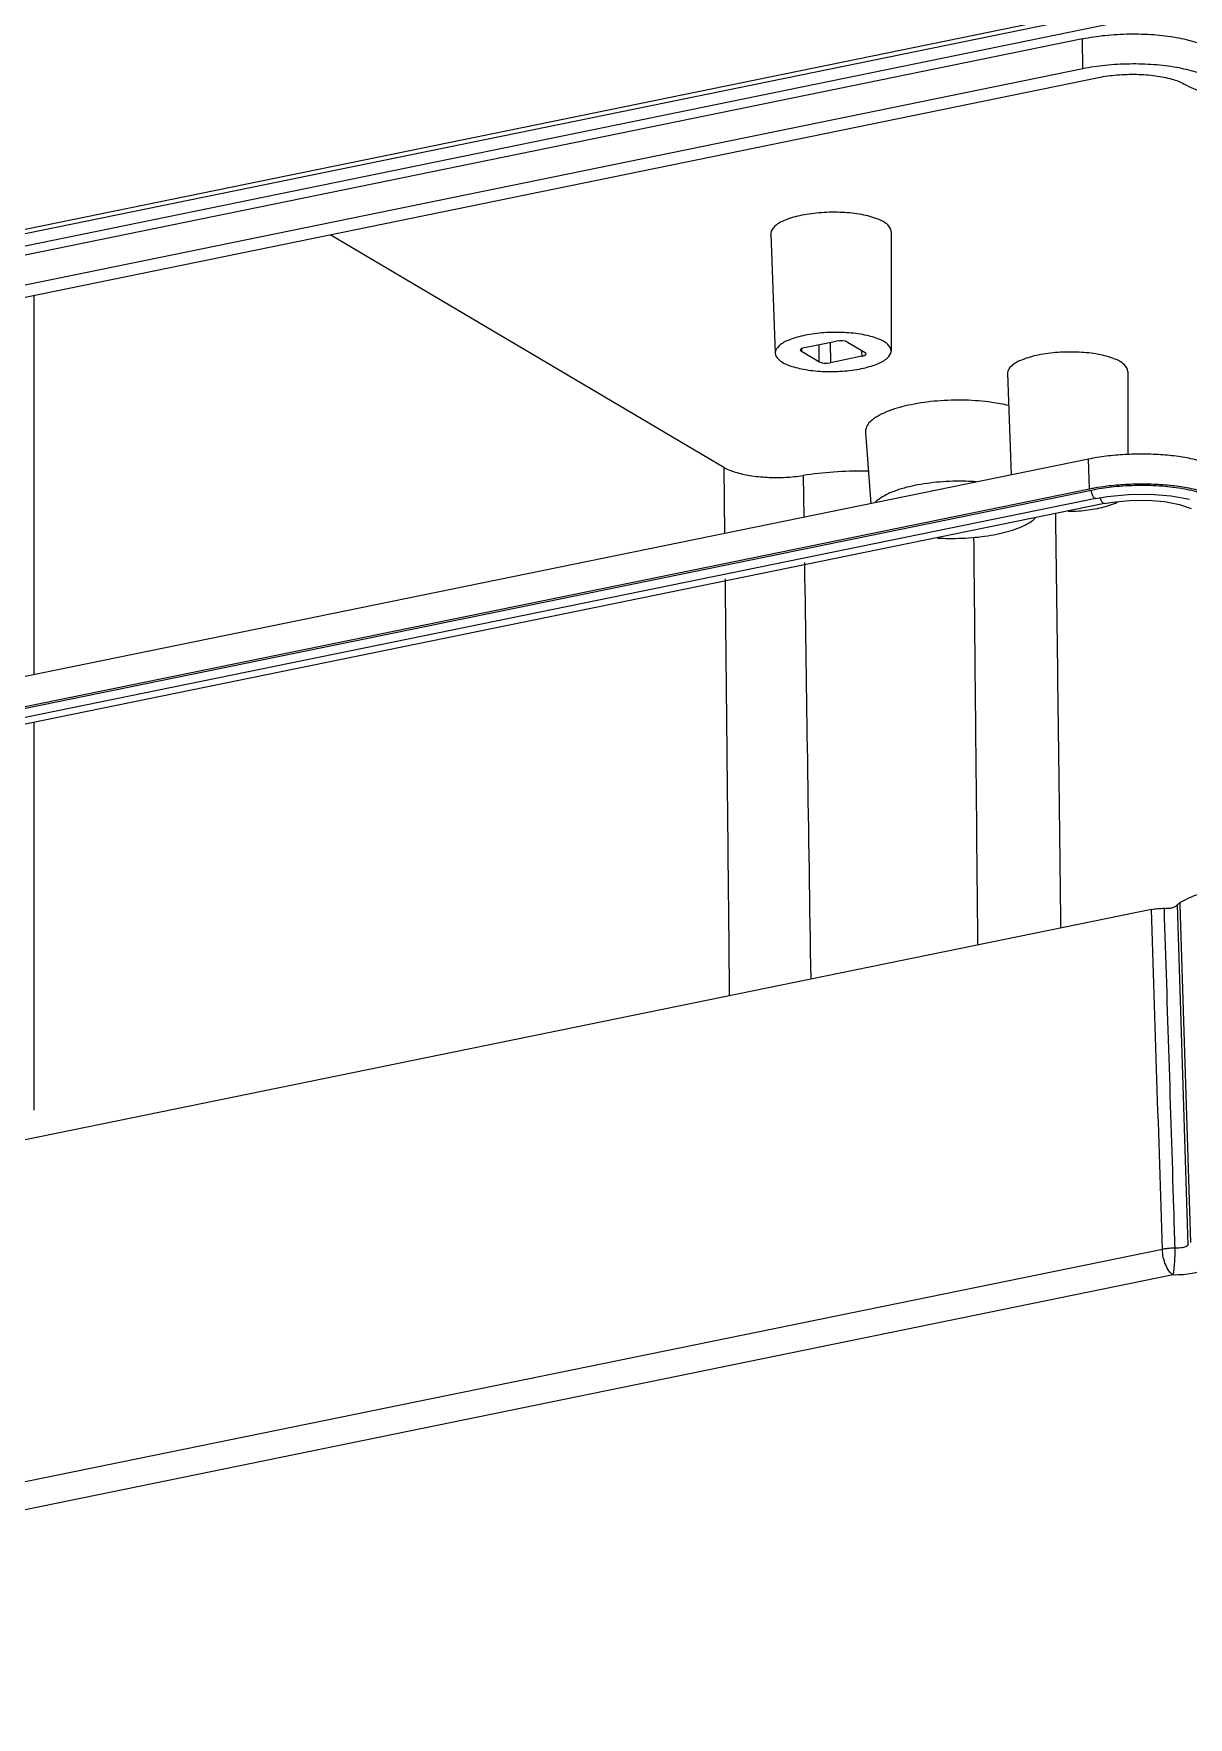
# Model space of a CAD drawing. Header units: millimetres. Extents: x -603 to 1798, y -1840 to -1013.
# Drawn here: x -213.8 to -159.2, y -1657.8 to -1578.1 of the extents above; entities that cross this region are included whole.
import ezdxf

# ---------------------------------------------------------------- set-up
doc = ezdxf.new("R2010")
doc.units = ezdxf.units.MM
doc.header["$MEASUREMENT"] = 0
doc.layers.get('0').update_dxf_attribs({"linetype": 'CONTINUOUS'})

# ---------------------------------------------------------------- blocks, each defined once
blk = doc.blocks.new('*U25')
at = {"color": 7}
for p, q in [((-4.883, 10.017), (97.435, 30.944)), ((-4.38, 8.805), (97.938, 29.733)), ((-3.87, -7.279), (98.303, 13.619)), ((-5.729, 8.485), (-5.226, -7.495)), ((-5.607, 8.59), (-5.096, -7.491)), ((49.008, -16.119), (49.013, 2.22)), ((-1.643, -26.479), (93.956, -6.926)), ((-5.226, -7.495), (-5.223, -7.599)), ((-1.229, -26.724), (94.369, -7.17)), ((-1.023, -27.104), (94.575, -7.55)), ((-0.926, -27.161), (94.673, -7.608)), ((-0.888, -28.58), (94.711, -9.027)), ((49.003, -36.333), (49.008, -18.375)), ((16.307, -22.921), (16.306, -22.808)), ((12.553, -23.689), (12.551, -23.576)), ((16.36, -28.191), (16.328, -25.059)), ((-5.195, -26.434), (-5.737, -26.25)), ((12.613, -27.805), (12.584, -25.824)), ((-1.643, -26.479), (-2.016, -26.545)), ((-1.229, -26.724), (-1.769, -26.817)), ((94.233, -27.082), (-1.365, -46.635)), ((9.668, -29.842), (9.419, -26.472)), ((-0.926, -27.161), (-0.888, -28.58)), ((-0.618, -47.045), (94.9, -27.508)), ((2.948, -32.628), (2.772, -27.831)), ((98.814, -28.574), (-3.349, -49.47)), ((16.36, -28.191), (34.994, -39.199)), ((98.834, -29.145), (-3.328, -50.041)), ((-3.078, -50.187), (99.08, -29.292)), ((-2.74, -32.732), (-2.739, -28.791)), ((-0.602, -48.468), (94.961, -28.922)), ((9.842, -33.444), (11.327, -33.14)), ((9.854, -33.729), (9.842, -33.444)), ((11.337, -34.105), (11.327, -33.14)), ((11.87, -33.183), (12.698, -33.672)), ((11.879, -33.994), (11.87, -33.183)), ((8.451, -39.343), (8.453, -33.695)), ((10.514, -34.119), (9.687, -33.63)), ((12.543, -33.858), (11.058, -34.162)), ((12.697, -33.801), (12.698, -33.672)), ((12.698, -33.672), (12.748, -33.737)), ((14.14, -39.239), (13.932, -33.595)), ((-0.618, -47.045), (-0.602, -48.468))]:
    blk.add_line(p, q, dxfattribs=at)
for points in [[(-1.769, -26.817), (-2.771, -26.913), (-3.806, -26.922), (-4.795, -26.842), (-5.665, -26.682)], [(-2.016, -26.545), (-2.83, -26.628), (-3.674, -26.636), (-4.484, -26.569), (-5.195, -26.434)]]:
    blk.add_lwpolyline(points, dxfattribs=at)
for centre, radius, start, end in [((-0.375, -30.945), 4.789, 101.92506, 105.86507), ((-0.345, -31.077), 4.924, 101.55953, 101.94244), ((-0.122, -32.167), 6.037, 101.1854, 101.55931), ((-0.478, -30.59), 4.42, 105.84149, 111.10885), ((-1.779, -26.737), 0.313, 33.58698, 41.04394), ((-2.965, -17.606), 9.694, 280.68782, 281.55726), ((-2.956, -17.228), 10.139, 280.22638, 281.55312)]:
    blk.add_arc(centre, radius, start, end, dxfattribs=at)
for centre, ratio, start_param, end_param in [((10.036, -33.558), 0.337902, 2.073118, 3.64361), ((11.521, -33.255), 0.338076, 0.502116, 2.072608), ((10.863, -34.047), 0.338076, -2.639476, -1.068985), ((12.348, -33.743), 0.337902, -1.068474, -0.009094)]:
    blk.add_ellipse(centre, major_axis=(0.4, 0.007), ratio=ratio, start_param=start_param, end_param=end_param, dxfattribs=at)
for points, start_tangent, end_tangent in [([(-6.603, 9.57), (-6.418, 9.734), (-6.13, 9.861), (-5.787, 9.948), (-5.374, 10.003), (-4.883, 10.017)], (0.52082, 0.853667), (0.999718, -0.023765)), ([(-4.883, 10.017), (-4.926, 9.818), (-4.96, 9.508), (-4.98, 9.132), (-4.983, 8.749)], (-0.365544, -0.930794), (0.010073, -0.999949)), ([(-4.883, 10.017), (-4.697, 9.838), (-4.537, 9.545), (-4.425, 9.183), (-4.38, 8.805)], (0.861, -0.508605), (0.027161, -0.999631)), ([(-4.983, 8.749), (-4.775, 8.754), (-4.571, 8.773), (-4.38, 8.805)], (0.999949, -0.010118), (0.978697, 0.205311)), ([(-4.38, 8.805), (-4.125, 0.77), (-3.87, -7.279)], (0.03163, -0.9995), (0.031753, -0.999496)), ([(-5.607, 8.59), (-5.539, 8.653), (-5.432, 8.7), (-5.313, 8.73), (-5.166, 8.747), (-4.983, 8.749)], (0.504583, 0.863363), (0.998916, -0.046551)), ([(-4.983, 8.749), (-4.923, 6.849), (-4.473, -7.329)], (0.031777, -0.999495), (0.031699, -0.999497)), ([(12.551, -23.576), (12.414, -14.355), (12.257, -3.98)], (-0.01472, 0.999892), (-0.015274, 0.999883)), ([(16.306, -22.808), (16.224, -14.731), (16.106, -3.193)], (-0.010056, 0.999949), (-0.010335, 0.999947)), ([(4.549, -24.878), (4.44, -13.719), (4.363, -5.595)], (-0.009902, 0.999951), (-0.009345, 0.999956)), ([(-18.112, -6.602), (-17.904, -7.142), (-17.326, -7.648), (-16.41, -8.088), (-15.206, -8.44), (-13.78, -8.683), (-12.21, -8.804), (-10.582, -8.798), (-8.986, -8.663), (-7.508, -8.408), (-6.229, -8.046), (-5.223, -7.599)], (0.035818, -0.999358), (0.870637, 0.491926)), ([(0.679, -26.004), (0.52, -13.476), (0.432, -6.399)], (-0.012867, 0.999917), (-0.012373, 0.999923)), ([(-5.223, -7.599), (-5.169, -7.565), (-5.126, -7.528), (-5.096, -7.491)], (0.870637, 0.491926), (0.531655, 0.846961)), ([(-4.473, -7.329), (-4.683, -7.337), (-4.875, -7.37), (-5.018, -7.425), (-5.096, -7.491)], (-0.999723, 0.023539), (-0.531655, -0.846961)), ([(-3.87, -7.279), (-4.161, -7.32), (-4.473, -7.329)], (-0.979717, -0.200388), (-0.999723, 0.023539)), ([(3.446, -25.032), (2.461, -25.309), (1.764, -25.672), (1.63, -25.78)], (-0.979717, -0.200388), (-0.740404, -0.672162)), ([(6.261, -24.848), (5.871, -24.832), (4.621, -24.868), (3.446, -25.032)], (-0.998259, 0.058978), (-0.979717, -0.200388)), ([(0.079, -26.113), (-0.435, -26.133), (-1.294, -26.245)], (-0.99998, -0.006316), (-0.981003, -0.193991)), ([(-7.205, -26.683), (-6.677, -26.921), (-6.021, -27.118), (-5.256, -27.267), (-4.416, -27.361), (-3.529, -27.398), (-2.629, -27.376), (-1.751, -27.296), (-1.157, -27.206)], (0.871762, -0.489929), (0.984094, 0.17765)), ([(-7.032, -26.646), (-6.331, -26.941), (-5.421, -27.163), (-4.363, -27.295), (-3.227, -27.33), (-2.088, -27.264), (-1.168, -27.132)], (0.871762, -0.489929), (0.982644, 0.185499)), ([(-2.069, -26.467), (-2.254, -26.546)], (-0.932593, -0.36093), (-0.899693, -0.436524)), ([(-1.643, -26.48), (-1.633, -26.478), (-1.543, -26.531)], (0.955932, 0.29359), (0.656336, -0.754469)), ([(-1.518, -26.564), (-1.468, -26.677)], (0.553158, -0.833077), (0.288519, -0.957474)), ([(-1.468, -26.677), (-1.447, -26.761)], (0.288519, -0.957474), (0.182862, -0.983139)), ([(-1.229, -26.725), (-1.219, -26.722), (-1.129, -26.776), (-1.054, -26.921), (-1.023, -27.104)], (0.955932, 0.29359), (0.018287, -0.999833)), ([(7.338, -27.332), (8.323, -27.055), (9.02, -26.692), (9.187, -26.553)], (0.979717, 0.200388), (0.712826, 0.701341)), ([(4.425, -27.51), (4.913, -27.532), (6.163, -27.496), (7.338, -27.332)], (0.997684, -0.068021), (0.979717, 0.200388)), ([(9.533, -28.017), (9.676, -28.017), (11.171, -27.966), (12.613, -27.805)], (0.99995, -0.010009), (0.988465, 0.151452)), ([(16.36, -28.191), (15.835, -27.967), (15.137, -27.807), (14.322, -27.723), (13.449, -27.722), (12.613, -27.805)], (-0.861, 0.508605), (-0.988465, -0.151452)), ([(-7.2, -28.099), (-6.67, -28.338), (-6.01, -28.536), (-5.241, -28.686), (-4.396, -28.781), (-3.505, -28.818), (-2.6, -28.796), (-1.717, -28.716), (-0.888, -28.58)], (0.871762, -0.489929), (0.979717, 0.200388)), ([(7.509, -31.156), (8.545, -30.864), (9.279, -30.483), (9.639, -30.049), (9.658, -29.843)], (0.979717, 0.200388), (-0.084756, 0.996402)), ([(2.888, -31.114), (3.691, -31.266), (4.958, -31.367), (6.273, -31.329), (7.509, -31.156)], (0.970993, -0.239108), (0.979717, 0.200388)), ([(1.488, -33.504), (2.254, -33.281), (2.763, -32.985), (2.948, -32.656), (2.948, -32.629)], (0.979717, 0.200388), (-0.068159, 0.997674)), ([(-2.74, -32.732), (-2.581, -33.046), (-2.106, -33.327), (-1.351, -33.536), (-0.436, -33.639), (0.557, -33.628), (1.488, -33.504)], (0.026539, -0.999648), (0.979717, 0.200388)), ([(9.859, -32.863), (9.122, -33.078), (8.631, -33.364), (8.453, -33.68), (8.453, -33.695)], (-0.979717, -0.200388), (0.026286, -0.999654)), ([(13.931, -33.596), (13.779, -33.304), (13.321, -33.033), (12.595, -32.833), (11.714, -32.733), (10.756, -32.744), (9.859, -32.863)], (-0.067931, 0.99769), (-0.979717, -0.200388)), ([(8.453, -33.695), (8.606, -33.998), (9.063, -34.268), (9.79, -34.469), (10.671, -34.569), (11.628, -34.558), (12.525, -34.438)], (0.026286, -0.999654), (0.979717, 0.200388)), ([(12.525, -34.438), (13.263, -34.224), (13.753, -33.938), (13.931, -33.622), (13.931, -33.596)], (0.979717, 0.200388), (-0.067931, 0.99769)), ([(8.452, -39.342), (8.61, -39.657), (9.085, -39.938), (9.84, -40.147), (10.755, -40.25), (11.748, -40.239), (12.68, -40.115)], (0.026539, -0.999648), (0.979717, 0.200388)), ([(12.68, -40.115), (13.445, -39.892), (13.954, -39.595), (14.139, -39.267), (14.139, -39.24)], (0.979717, 0.200388), (-0.068159, 0.997674)), ([(-5.414, -46.327), (-6.31, -45.948), (-7.471, -45.663), (-8.821, -45.489), (-10.273, -45.439), (-11.733, -45.515), (-13.107, -45.712)], (-0.871762, 0.489929), (-0.98144, -0.191772)), ([(-6.679, -46.589), (-5.978, -46.882), (-5.047, -47.107), (-3.98, -47.239), (-2.837, -47.273), (-1.678, -47.205), (-0.618, -47.045)], (0.874316, -0.485357), (0.979717, 0.200388)), ([(-1.365, -46.635), (-2.229, -46.757), (-3.161, -46.786), (-4.052, -46.718), (-4.832, -46.559), (-5.414, -46.327)], (-0.979717, -0.200388), (-0.871762, 0.489929)), ([(-0.602, -48.468), (-1.663, -48.629), (-2.826, -48.697), (-3.97, -48.662), (-5.038, -48.529), (-5.969, -48.303), (-6.669, -48.009)], (-0.979717, -0.200388), (-0.872906, 0.487889))]:
    blk.add_spline(points, degree=3, dxfattribs=dict(at, start_tangent=start_tangent, end_tangent=end_tangent))

msp = doc.modelspace()

# ---------------------------------------------------------------- block references
at = {"rotation": 180}
msp.add_blockref('*U25', (-164.797, -1626.835), dxfattribs=at)

doc.saveas('drawing.dxf')
